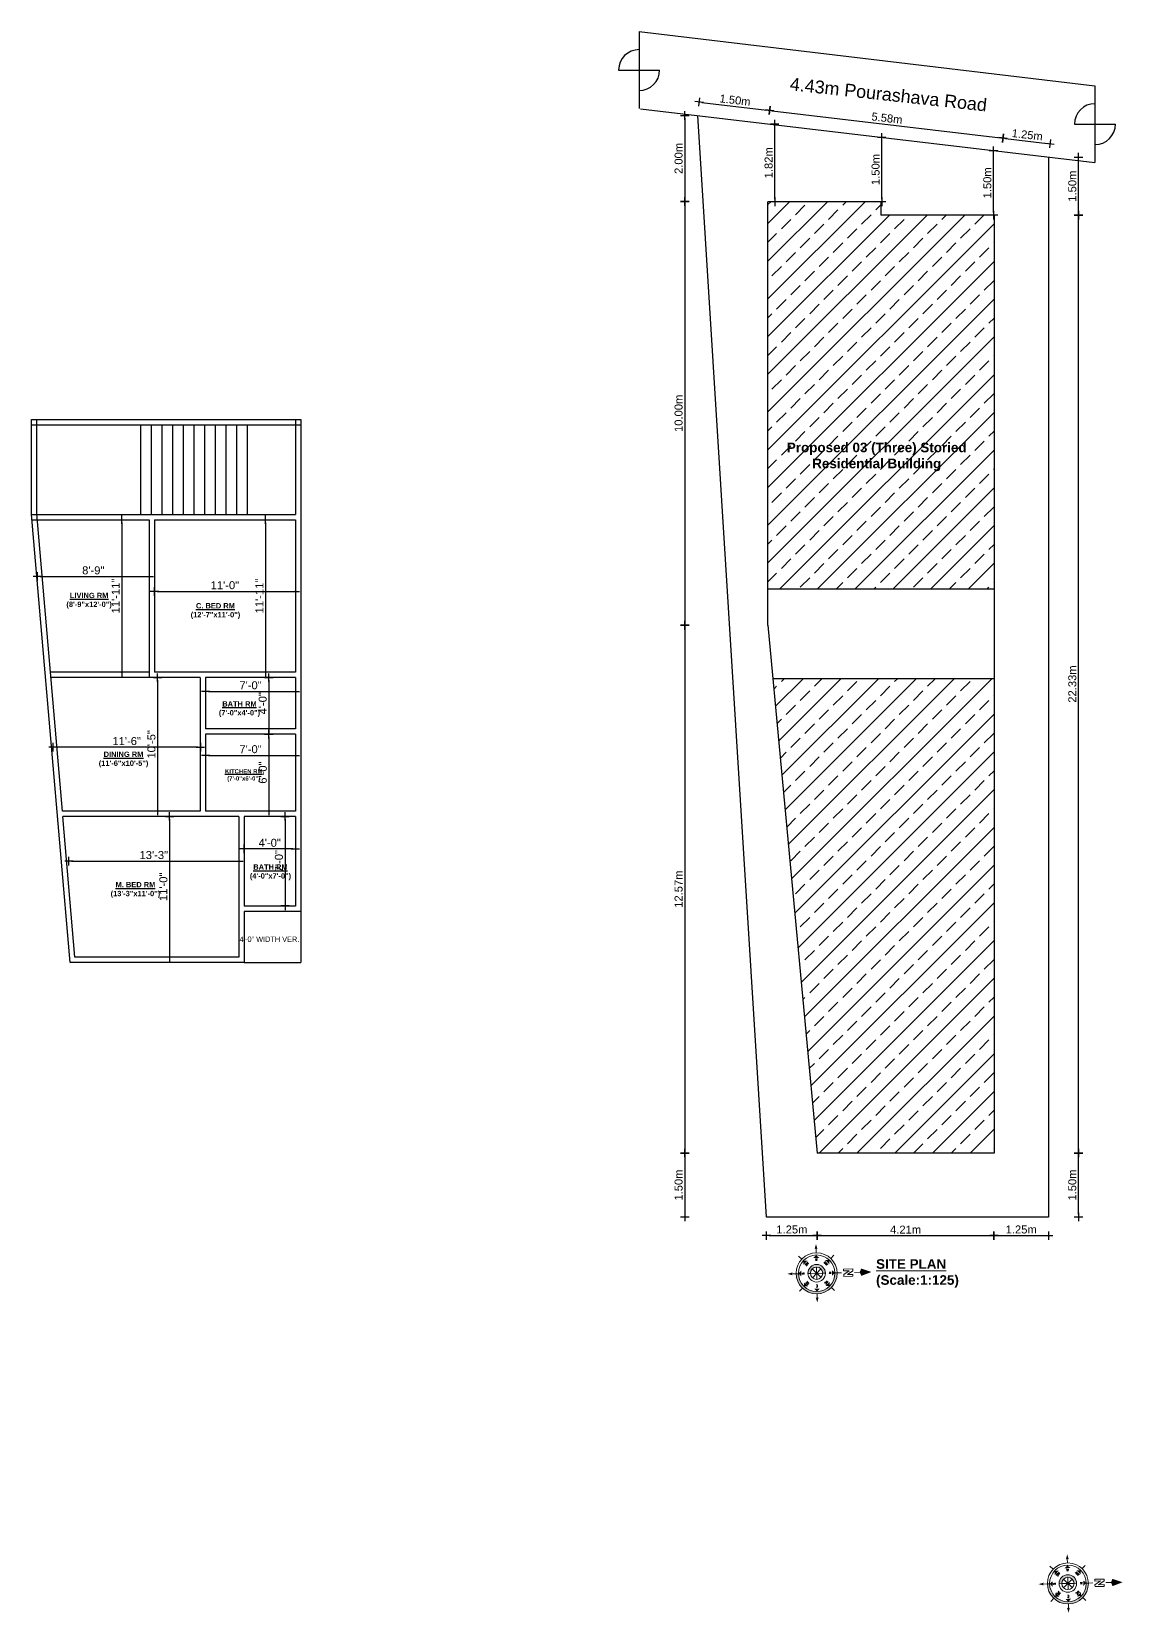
# Model space of a CAD drawing. Header units: inches. Extents: x -4010 to 92088, y -38563 to -1318.
# Drawn here: x 27502 to 28525, y -24128 to -22646 of the extents above; entities that cross this region are included whole.
import ezdxf
from ezdxf.enums import TextEntityAlignment as Align

# ---------------------------------------------------------------- set-up
doc = ezdxf.new("R2010")
doc.units = ezdxf.units.IN
doc.header["$MEASUREMENT"] = 0
doc.header["$PDMODE"] = 99
for name, color, linetype in [('Brick wall', 3, 'Continuous'), ('RCC', 6, 'Continuous'), ('TEX', 7, 'Continuous')]:
    doc.layers.add(name, color=color, linetype=linetype)
for name, color, linetype, lineweight in [('Co', 22, 'Continuous', 30), ('DIM', 7, 'Continuous', 15), ('M-wall', 7, 'Continuous', 5)]:
    doc.layers.add(name, color=color, linetype=linetype, lineweight=lineweight)
doc.styles.add('ARIAL', font='arial.ttf')
doc.styles.add('ROMANS', font='romans')
doc.styles.get("Standard").update_dxf_attribs({"font": 'ARIALN.TTF'})
doc.dimstyles.new('3-8', dxfattribs={"dimscale": 1.25, "dimtxt": 6, "dimasz": 2, "dimexe": 0.18, "dimexo": 6, "dimgap": 0, "dimtad": 0, "dimdec": 0, "dimzin": 3, "dimdsep": 46, "dimlunit": 3, "dimtxsty": 'ARIAL', "dimblk": 'DD', "dimcen": 1, "dimse1": 1, "dimse2": 1, "dimclrd": 256, "dimclrt": 256, "dimadec": 0, "dimazin": 0, "dimtfac": 0.5, "dimtdec": 0, "dimtmove": 2, "dimatfit": 0, "dimfxl": 0.18, "dimtvp": 0.75, "dimfrac": 1, "dimtolj": 1, "dimtzin": 0, "dimarcsym": 0})

# ---------------------------------------------------------------- blocks, each defined once
blk = doc.blocks.new('DD')
for p, q in [((-1.6, 0), (1.6, 0)), ((0, 1.6), (0, -1.6))]:
    blk.add_line(p, q)
at = {"const_width": 0.3}
blk.add_lwpolyline([(-0.15, 0, 1), (0.15, 0, 1)], format="xyb", close=True, dxfattribs=at)
blk = doc.blocks.new('*D614')
at = {"layer": 'Co', "lineweight": -2}
blk.add_line((27620, -23170.5), (27747, -23170.5), dxfattribs=at)
at = {"layer": 'Defpoints', "color": 0}
for p in [(27617.5, -23103.3), (27749.5, -23103.3), (27749.5, -23170.5)]:
    blk.add_point(p, dxfattribs=at)
at = {"layer": 'Co', "lineweight": -2, "xscale": 2.5, "yscale": 2.5, "zscale": 2.5, "rotation": 180}
blk.add_blockref('DD', (27617.5, -23170.5), dxfattribs=at)
at = {"layer": 'Co', "lineweight": -2, "xscale": 2.5, "yscale": 2.5, "zscale": 2.5}
blk.add_blockref('DD', (27749.5, -23170.5), dxfattribs=at)
at = {"layer": 'Co', "insert": (27683.5, -23164.7), "char_height": 7.5, "attachment_point": 5, "style": 'ARIAL'}
blk.add_mtext('\\A1;11\'-0"', dxfattribs=at)
blk = doc.blocks.new('*D615')
at = {"layer": 'Co', "lineweight": -2}
blk.add_line((27721.5, -23105.8), (27721.5, -23243.8), dxfattribs=at)
at = {"layer": 'Defpoints', "color": 0}
for p in [(27749.5, -23103.3), (27721.5, -23246.3), (27749.5, -23246.3)]:
    blk.add_point(p, dxfattribs=at)
at = {"layer": 'Co', "lineweight": -2, "xscale": 2.5, "yscale": 2.5, "zscale": 2.5}
for p, rotation in [((27721.5, -23103.3), 90), ((27721.5, -23246.3), 270)]:
    blk.add_blockref('DD', p, dxfattribs=dict(at, rotation=rotation))
at = {"layer": 'Co', "insert": (27715.8, -23174.8), "char_height": 7.5, "attachment_point": 5, "rotation": 90, "style": 'ARIAL'}
blk.add_mtext('\\A1;11\'-11"', dxfattribs=at)
blk = doc.blocks.new('*D616')
at = {"layer": 'Co', "lineweight": -2}
blk.add_line((27724.6, -23253.8), (27724.6, -23296.8), dxfattribs=at)
at = {"layer": 'Defpoints', "color": 0}
for p in [(27749.5, -23251.3), (27724.6, -23299.3), (27749.5, -23299.3)]:
    blk.add_point(p, dxfattribs=at)
at = {"layer": 'Co', "lineweight": -2, "xscale": 2.5, "yscale": 2.5, "zscale": 2.5}
for p, rotation in [((27724.6, -23251.3), 90), ((27724.6, -23299.3), 270)]:
    blk.add_blockref('DD', p, dxfattribs=dict(at, rotation=rotation))
at = {"layer": 'Co', "insert": (27718.9, -23275.3), "char_height": 7.5, "attachment_point": 5, "rotation": 90, "style": 'ARIAL'}
blk.add_mtext('\\A1;4\'-0"', dxfattribs=at)
blk = doc.blocks.new('*D617')
at = {"layer": 'Co', "lineweight": -2}
blk.add_line((27668, -23264.3), (27747, -23264.3), dxfattribs=at)
at = {"layer": 'Defpoints', "color": 0}
for p in [(27665.5, -23251.3), (27749.5, -23251.3), (27749.5, -23264.3)]:
    blk.add_point(p, dxfattribs=at)
at = {"layer": 'Co', "lineweight": -2, "xscale": 2.5, "yscale": 2.5, "zscale": 2.5, "rotation": 180}
blk.add_blockref('DD', (27665.5, -23264.3), dxfattribs=at)
at = {"layer": 'Co', "lineweight": -2, "xscale": 2.5, "yscale": 2.5, "zscale": 2.5}
blk.add_blockref('DD', (27749.5, -23264.3), dxfattribs=at)
at = {"layer": 'Co', "insert": (27707.5, -23258.5), "char_height": 7.5, "attachment_point": 5, "style": 'ARIAL'}
blk.add_mtext('\\A1;7\'-0"', dxfattribs=at)
blk = doc.blocks.new('*D618')
at = {"layer": 'Co', "lineweight": -2}
blk.add_line((27724.7, -23306.8), (27724.7, -23373.8), dxfattribs=at)
at = {"layer": 'Defpoints', "color": 0}
for p in [(27749.5, -23304.3), (27724.7, -23376.3), (27749.5, -23376.3)]:
    blk.add_point(p, dxfattribs=at)
at = {"layer": 'Co', "lineweight": -2, "xscale": 2.5, "yscale": 2.5, "zscale": 2.5}
for p, rotation in [((27724.7, -23304.3), 90), ((27724.7, -23376.3), 270)]:
    blk.add_blockref('DD', p, dxfattribs=dict(at, rotation=rotation))
at = {"layer": 'Co', "insert": (27719, -23340.3), "char_height": 7.5, "attachment_point": 5, "rotation": 90, "style": 'ARIAL'}
blk.add_mtext('\\A1;6\'-0"', dxfattribs=at)
blk = doc.blocks.new('*D619')
at = {"layer": 'Co', "lineweight": -2}
blk.add_line((27668, -23324.2), (27747, -23324.2), dxfattribs=at)
at = {"layer": 'Defpoints', "color": 0}
for p in [(27665.5, -23304.3), (27749.5, -23304.3), (27749.5, -23324.2)]:
    blk.add_point(p, dxfattribs=at)
at = {"layer": 'Co', "lineweight": -2, "xscale": 2.5, "yscale": 2.5, "zscale": 2.5, "rotation": 180}
blk.add_blockref('DD', (27665.5, -23324.2), dxfattribs=at)
at = {"layer": 'Co', "lineweight": -2, "xscale": 2.5, "yscale": 2.5, "zscale": 2.5}
blk.add_blockref('DD', (27749.5, -23324.2), dxfattribs=at)
at = {"layer": 'Co', "insert": (27707.5, -23318.4), "char_height": 7.5, "attachment_point": 5, "style": 'ARIAL'}
blk.add_mtext('\\A1;7\'-0"', dxfattribs=at)
blk = doc.blocks.new('*D620')
at = {"layer": 'Co', "lineweight": -2}
blk.add_line((27747, -23411.8), (27704, -23411.8), dxfattribs=at)
at = {"layer": 'Defpoints', "color": 0}
for p in [(27701.5, -23381.3), (27749.5, -23381.3), (27701.5, -23411.8)]:
    blk.add_point(p, dxfattribs=at)
at = {"layer": 'Co', "lineweight": -2, "xscale": 2.5, "yscale": 2.5, "zscale": 2.5, "rotation": 180}
blk.add_blockref('DD', (27701.5, -23411.8), dxfattribs=at)
at = {"layer": 'Co', "lineweight": -2, "xscale": 2.5, "yscale": 2.5, "zscale": 2.5}
blk.add_blockref('DD', (27749.5, -23411.8), dxfattribs=at)
at = {"layer": 'Co', "insert": (27725.5, -23406.1), "char_height": 7.5, "attachment_point": 5, "style": 'ARIAL'}
blk.add_mtext('\\A1;4\'-0"', dxfattribs=at)
blk = doc.blocks.new('*D621')
at = {"layer": 'Co', "lineweight": -2}
blk.add_line((27739.8, -23383.8), (27739.8, -23462.8), dxfattribs=at)
at = {"layer": 'Defpoints', "color": 0}
for p in [(27749.5, -23381.3), (27739.8, -23465.3), (27749.5, -23465.3)]:
    blk.add_point(p, dxfattribs=at)
at = {"layer": 'Co', "lineweight": -2, "xscale": 2.5, "yscale": 2.5, "zscale": 2.5}
for p, rotation in [((27739.8, -23381.3), 90), ((27739.8, -23465.3), 270)]:
    blk.add_blockref('DD', p, dxfattribs=dict(at, rotation=rotation))
at = {"layer": 'Co', "insert": (27734.1, -23423.3), "char_height": 7.5, "attachment_point": 5, "rotation": 90, "style": 'ARIAL'}
blk.add_mtext('\\A1;7\'-0"', dxfattribs=at)
blk = doc.blocks.new('*D622')
at = {"layer": 'Co', "lineweight": -2}
blk.add_line((27631.7, -23383.8), (27631.7, -23510.8), dxfattribs=at)
at = {"layer": 'Defpoints', "color": 0}
for p in [(27696.5, -23381.3), (27631.7, -23513.3), (27696.5, -23513.3)]:
    blk.add_point(p, dxfattribs=at)
at = {"layer": 'Co', "lineweight": -2, "xscale": 2.5, "yscale": 2.5, "zscale": 2.5}
for p, rotation in [((27631.7, -23381.3), 90), ((27631.7, -23513.3), 270)]:
    blk.add_blockref('DD', p, dxfattribs=dict(at, rotation=rotation))
at = {"layer": 'Co', "insert": (27625.9, -23447.3), "char_height": 7.5, "attachment_point": 5, "rotation": 90, "style": 'ARIAL'}
blk.add_mtext('\\A1;11\'-0"', dxfattribs=at)
blk = doc.blocks.new('*D623')
at = {"layer": 'Co', "lineweight": -2}
blk.add_line((27539.9, -23423.3), (27694, -23423.3), dxfattribs=at)
at = {"layer": 'Defpoints', "color": 0}
for p in [(27696.5, -23423.3), (27537.4, -23447.3), (27696.5, -23447.3)]:
    blk.add_point(p, dxfattribs=at)
at = {"layer": 'Co', "lineweight": -2, "xscale": 2.5, "yscale": 2.5, "zscale": 2.5, "rotation": 180}
blk.add_blockref('DD', (27537.4, -23423.3), dxfattribs=at)
at = {"layer": 'Co', "lineweight": -2, "xscale": 2.5, "yscale": 2.5, "zscale": 2.5}
blk.add_blockref('DD', (27696.5, -23423.3), dxfattribs=at)
at = {"layer": 'Co', "insert": (27616.9, -23417.6), "char_height": 7.5, "attachment_point": 5, "style": 'ARIAL'}
blk.add_mtext('\\A1;13\'-3"', dxfattribs=at)
blk = doc.blocks.new('*D624')
at = {"layer": 'Co', "lineweight": -2}
blk.add_line((27658, -23316.5), (27525, -23316.5), dxfattribs=at)
at = {"layer": 'Defpoints', "color": 0}
for p in [(27660.5, -23251.3), (27522.5, -23273.6), (27522.5, -23316.5)]:
    blk.add_point(p, dxfattribs=at)
at = {"layer": 'Co', "lineweight": -2, "xscale": 2.5, "yscale": 2.5, "zscale": 2.5, "rotation": 180}
blk.add_blockref('DD', (27522.5, -23316.5), dxfattribs=at)
at = {"layer": 'Co', "lineweight": -2, "xscale": 2.5, "yscale": 2.5, "zscale": 2.5}
blk.add_blockref('DD', (27660.5, -23316.5), dxfattribs=at)
at = {"layer": 'Co', "insert": (27591.5, -23310.8), "char_height": 7.5, "attachment_point": 5, "style": 'ARIAL'}
blk.add_mtext('\\A1;11\'-6"', dxfattribs=at)
blk = doc.blocks.new('*D625')
at = {"layer": 'Co', "lineweight": -2}
blk.add_line((27620.5, -23253.8), (27620.5, -23373.8), dxfattribs=at)
at = {"layer": 'Defpoints', "color": 0}
for p in [(27660.5, -23251.3), (27620.5, -23376.3), (27660.5, -23376.3)]:
    blk.add_point(p, dxfattribs=at)
at = {"layer": 'Co', "lineweight": -2, "xscale": 2.5, "yscale": 2.5, "zscale": 2.5}
for p, rotation in [((27620.5, -23251.3), 90), ((27620.5, -23376.3), 270)]:
    blk.add_blockref('DD', p, dxfattribs=dict(at, rotation=rotation))
at = {"layer": 'Co', "insert": (27614.7, -23313.8), "char_height": 7.5, "attachment_point": 5, "rotation": 90, "style": 'ARIAL'}
blk.add_mtext('\\A1;10\'-5"', dxfattribs=at)
blk = doc.blocks.new('*D626')
at = {"layer": 'Co', "lineweight": -2}
blk.add_line((27510.4, -23156.5), (27610, -23156.5), dxfattribs=at)
at = {"layer": 'Defpoints', "color": 0}
for p in [(27507.9, -23103.3), (27612.5, -23103.3), (27612.5, -23156.5)]:
    blk.add_point(p, dxfattribs=at)
at = {"layer": 'Co', "lineweight": -2, "xscale": 2.5, "yscale": 2.5, "zscale": 2.5, "rotation": 180}
blk.add_blockref('DD', (27507.9, -23156.5), dxfattribs=at)
at = {"layer": 'Co', "lineweight": -2, "xscale": 2.5, "yscale": 2.5, "zscale": 2.5}
blk.add_blockref('DD', (27612.5, -23156.5), dxfattribs=at)
at = {"layer": 'Co', "insert": (27560.2, -23150.8), "char_height": 7.5, "attachment_point": 5, "style": 'ARIAL'}
blk.add_mtext('\\A1;8\'-9"', dxfattribs=at)
blk = doc.blocks.new('*D627')
at = {"layer": 'Co', "lineweight": -2}
blk.add_line((27586.8, -23105.8), (27586.8, -23243.8), dxfattribs=at)
at = {"layer": 'Defpoints', "color": 0}
for p in [(27612.5, -23103.3), (27586.8, -23246.3), (27612.5, -23246.3)]:
    blk.add_point(p, dxfattribs=at)
at = {"layer": 'Co', "lineweight": -2, "xscale": 2.5, "yscale": 2.5, "zscale": 2.5}
for p, rotation in [((27586.8, -23103.3), 90), ((27586.8, -23246.3), 270)]:
    blk.add_blockref('DD', p, dxfattribs=dict(at, rotation=rotation))
at = {"layer": 'Co', "insert": (27581.2, -23174.8), "char_height": 7.5, "attachment_point": 5, "rotation": 90, "style": 'ARIAL'}
blk.add_mtext('\\A1;11\'-11"', dxfattribs=at)
blk = doc.blocks.new('*D711')
at = {"layer": 'Defpoints', "color": 0}
for p in [(28197, -22732.4), (28198.5, -22732.4), (28192.2, -22805.3)]:
    blk.add_point(p, dxfattribs=at)
at = {"layer": 'RCC', "lineweight": -2}
blk.add_line((28198.5, -22802.8), (28198.5, -22734.9), dxfattribs=at)
at = {"layer": 'RCC', "lineweight": -2, "xscale": 2.5, "yscale": 2.5, "zscale": 2.5}
for p, rotation in [((28198.5, -22732.4), 90), ((28198.5, -22805.3), 270)]:
    blk.add_blockref('DD', p, dxfattribs=dict(at, rotation=rotation))
at = {"layer": 'RCC', "insert": (28192.8, -22768.8), "char_height": 7.5, "attachment_point": 5, "rotation": 90, "style": 'ARIAL'}
blk.add_mtext('\\A1;1.82m', dxfattribs=at)
blk = doc.blocks.new('*D712')
at = {"layer": 'Defpoints', "color": 0}
for p in [(28298.7, -22744.9), (28298.7, -22744.9), (28298.1, -22805.3)]:
    blk.add_point(p, dxfattribs=at)
at = {"layer": 'RCC', "lineweight": -2}
blk.add_line((28298.7, -22802.8), (28298.7, -22747.4), dxfattribs=at)
at = {"layer": 'RCC', "lineweight": -2, "xscale": 2.5, "yscale": 2.5, "zscale": 2.5}
for p, rotation in [((28298.7, -22744.9), 90), ((28298.7, -22805.3), 270)]:
    blk.add_blockref('DD', p, dxfattribs=dict(at, rotation=rotation))
at = {"layer": 'RCC', "insert": (28293, -22775.1), "char_height": 7.5, "attachment_point": 5, "rotation": 90, "style": 'ARIAL'}
blk.add_mtext('\\A1;1.50m', dxfattribs=at)
blk = doc.blocks.new('*D713')
at = {"layer": 'Defpoints', "color": 0}
for p in [(28403.4, -22757.4), (28403.4, -22757.4), (28403.9, -22817.8)]:
    blk.add_point(p, dxfattribs=at)
at = {"layer": 'RCC', "lineweight": -2}
blk.add_line((28403.4, -22815.3), (28403.4, -22759.9), dxfattribs=at)
at = {"layer": 'RCC', "lineweight": -2, "xscale": 2.5, "yscale": 2.5, "zscale": 2.5}
for p, rotation in [((28403.4, -22757.4), 90), ((28403.4, -22817.8), 270)]:
    blk.add_blockref('DD', p, dxfattribs=dict(at, rotation=rotation))
at = {"layer": 'RCC', "insert": (28397.7, -22787.6), "char_height": 7.5, "attachment_point": 5, "rotation": 90, "style": 'ARIAL'}
blk.add_mtext('\\A1;1.50m', dxfattribs=at)
blk = doc.blocks.new('*D714')
at = {"layer": 'Defpoints', "color": 0}
for p in [(28126.3, -22724.5), (28114.3, -22805), (28192.8, -22805)]:
    blk.add_point(p, dxfattribs=at)
at = {"layer": 'RCC', "lineweight": -2}
blk.add_line((28114.3, -22727), (28114.3, -22802.5), dxfattribs=at)
at = {"layer": 'RCC', "lineweight": -2, "xscale": 2.5, "yscale": 2.5, "zscale": 2.5}
for p, rotation in [((28114.3, -22724.5), 90), ((28114.3, -22805), 270)]:
    blk.add_blockref('DD', p, dxfattribs=dict(at, rotation=rotation))
at = {"layer": 'RCC', "insert": (28108.5, -22764.7), "char_height": 7.5, "attachment_point": 5, "rotation": 90, "style": 'ARIAL'}
blk.add_mtext('\\A1;2.00m', dxfattribs=at)
blk = doc.blocks.new('*D715')
at = {"layer": 'Defpoints', "color": 0}
for p in [(28192.8, -22805), (28114.3, -23202.2), (28192.2, -23202.2)]:
    blk.add_point(p, dxfattribs=at)
at = {"layer": 'RCC', "lineweight": -2}
blk.add_line((28114.3, -22807.5), (28114.3, -23199.7), dxfattribs=at)
at = {"layer": 'RCC', "lineweight": -2, "xscale": 2.5, "yscale": 2.5, "zscale": 2.5}
for p, rotation in [((28114.3, -22805), 90), ((28114.3, -23202.2), 270)]:
    blk.add_blockref('DD', p, dxfattribs=dict(at, rotation=rotation))
at = {"layer": 'RCC', "insert": (28108.5, -23003.6), "char_height": 7.5, "attachment_point": 5, "rotation": 90, "style": 'ARIAL'}
blk.add_mtext('\\A1;10.00m', dxfattribs=at)
blk = doc.blocks.new('*D716')
at = {"layer": 'Defpoints', "color": 0}
for p in [(28192.2, -23202.2), (28114.3, -23696.8), (28238.3, -23696.8)]:
    blk.add_point(p, dxfattribs=at)
at = {"layer": 'RCC', "lineweight": -2}
blk.add_line((28114.3, -23204.7), (28114.3, -23694.3), dxfattribs=at)
at = {"layer": 'RCC', "lineweight": -2, "xscale": 2.5, "yscale": 2.5, "zscale": 2.5}
for p, rotation in [((28114.3, -23202.2), 90), ((28114.3, -23696.8), 270)]:
    blk.add_blockref('DD', p, dxfattribs=dict(at, rotation=rotation))
at = {"layer": 'RCC', "insert": (28108.5, -23449.5), "char_height": 7.5, "attachment_point": 5, "rotation": 90, "style": 'ARIAL'}
blk.add_mtext('\\A1;12.57m', dxfattribs=at)
blk = doc.blocks.new('*D717')
at = {"layer": 'Defpoints', "color": 0}
for p in [(28238.3, -23696.8), (28114.3, -23756.8), (28190.9, -23756.8)]:
    blk.add_point(p, dxfattribs=at)
at = {"layer": 'RCC', "lineweight": -2}
blk.add_line((28114.3, -23699.3), (28114.3, -23754.3), dxfattribs=at)
at = {"layer": 'RCC', "lineweight": -2, "xscale": 2.5, "yscale": 2.5, "zscale": 2.5}
for p, rotation in [((28114.3, -23696.8), 90), ((28114.3, -23756.8), 270)]:
    blk.add_blockref('DD', p, dxfattribs=dict(at, rotation=rotation))
at = {"layer": 'RCC', "insert": (28108.5, -23726.8), "char_height": 7.5, "attachment_point": 5, "rotation": 90, "style": 'ARIAL'}
blk.add_mtext('\\A1;1.50m', dxfattribs=at)
blk = doc.blocks.new('*D718')
at = {"layer": 'Defpoints', "color": 0}
for p in [(28238.3, -23696.8), (28190.9, -23756.8), (28238.3, -23774.2)]:
    blk.add_point(p, dxfattribs=at)
at = {"layer": 'RCC', "lineweight": -2}
blk.add_line((28193.4, -23774.2), (28235.8, -23774.2), dxfattribs=at)
at = {"layer": 'RCC', "lineweight": -2, "xscale": 2.5, "yscale": 2.5, "zscale": 2.5, "rotation": 180}
blk.add_blockref('DD', (28190.9, -23774.2), dxfattribs=at)
at = {"layer": 'RCC', "lineweight": -2, "xscale": 2.5, "yscale": 2.5, "zscale": 2.5}
blk.add_blockref('DD', (28238.3, -23774.2), dxfattribs=at)
at = {"layer": 'RCC', "insert": (28214.6, -23768.5), "char_height": 7.5, "attachment_point": 5, "style": 'ARIAL'}
blk.add_mtext('\\A1;1.25m', dxfattribs=at)
blk = doc.blocks.new('*D719')
at = {"layer": 'Defpoints', "color": 0}
for p in [(28238.3, -23696.8), (28403.9, -23696.8), (28403.9, -23774.2)]:
    blk.add_point(p, dxfattribs=at)
at = {"layer": 'RCC', "lineweight": -2}
blk.add_line((28240.8, -23774.2), (28401.4, -23774.2), dxfattribs=at)
at = {"layer": 'RCC', "lineweight": -2, "xscale": 2.5, "yscale": 2.5, "zscale": 2.5, "rotation": 180}
blk.add_blockref('DD', (28238.3, -23774.2), dxfattribs=at)
at = {"layer": 'RCC', "lineweight": -2, "xscale": 2.5, "yscale": 2.5, "zscale": 2.5}
blk.add_blockref('DD', (28403.9, -23774.2), dxfattribs=at)
at = {"layer": 'RCC', "insert": (28321.1, -23768.6), "char_height": 7.5, "attachment_point": 5, "style": 'ARIAL'}
blk.add_mtext('\\A1;4.21m', dxfattribs=at)
blk = doc.blocks.new('*D720')
at = {"layer": 'Defpoints', "color": 0}
for p in [(28403.9, -23696.8), (28454.9, -23756.8), (28454.9, -23774.2)]:
    blk.add_point(p, dxfattribs=at)
at = {"layer": 'RCC', "lineweight": -2}
blk.add_line((28406.4, -23774.2), (28452.4, -23774.2), dxfattribs=at)
at = {"layer": 'RCC', "lineweight": -2, "xscale": 2.5, "yscale": 2.5, "zscale": 2.5, "rotation": 180}
blk.add_blockref('DD', (28403.9, -23774.2), dxfattribs=at)
at = {"layer": 'RCC', "lineweight": -2, "xscale": 2.5, "yscale": 2.5, "zscale": 2.5}
blk.add_blockref('DD', (28454.9, -23774.2), dxfattribs=at)
at = {"layer": 'RCC', "insert": (28429.4, -23768.5), "char_height": 7.5, "attachment_point": 5, "style": 'ARIAL'}
blk.add_mtext('\\A1;1.25m', dxfattribs=at)
blk = doc.blocks.new('*D721')
at = {"layer": 'Defpoints', "color": 0}
for p in [(28403.9, -23696.8), (28483, -23696.8), (28454.9, -23756.8)]:
    blk.add_point(p, dxfattribs=at)
at = {"layer": 'RCC', "lineweight": -2}
blk.add_line((28483, -23754.3), (28483, -23699.3), dxfattribs=at)
at = {"layer": 'RCC', "lineweight": -2, "xscale": 2.5, "yscale": 2.5, "zscale": 2.5}
for p, rotation in [((28483, -23696.8), 90), ((28483, -23756.8), 270)]:
    blk.add_blockref('DD', p, dxfattribs=dict(at, rotation=rotation))
at = {"layer": 'RCC', "insert": (28477.3, -23726.8), "char_height": 7.5, "attachment_point": 5, "rotation": 90, "style": 'ARIAL'}
blk.add_mtext('\\A1;1.50m', dxfattribs=at)
blk = doc.blocks.new('*D722')
at = {"layer": 'Defpoints', "color": 0}
for p in [(28403.9, -22817.8), (28483, -22817.8), (28403.9, -23696.8)]:
    blk.add_point(p, dxfattribs=at)
at = {"layer": 'RCC', "lineweight": -2}
blk.add_line((28483, -23694.3), (28483, -22820.3), dxfattribs=at)
at = {"layer": 'RCC', "lineweight": -2, "xscale": 2.5, "yscale": 2.5, "zscale": 2.5}
for p, rotation in [((28483, -22817.8), 90), ((28483, -23696.8), 270)]:
    blk.add_blockref('DD', p, dxfattribs=dict(at, rotation=rotation))
at = {"layer": 'RCC', "insert": (28477.3, -23257.3), "char_height": 7.5, "attachment_point": 5, "rotation": 90, "style": 'ARIAL'}
blk.add_mtext('\\A1;22.33m', dxfattribs=at)
blk = doc.blocks.new('*D723')
at = {"layer": 'Defpoints', "color": 0}
for p in [(28454.9, -22763.5), (28483, -22763.5), (28403.9, -22817.8)]:
    blk.add_point(p, dxfattribs=at)
at = {"layer": 'RCC', "lineweight": -2}
blk.add_line((28483, -22815.3), (28483, -22766), dxfattribs=at)
at = {"layer": 'RCC', "lineweight": -2, "xscale": 2.5, "yscale": 2.5, "zscale": 2.5}
for p, rotation in [((28483, -22763.5), 90), ((28483, -22817.8), 270)]:
    blk.add_blockref('DD', p, dxfattribs=dict(at, rotation=rotation))
at = {"layer": 'RCC', "insert": (28477.3, -22790.7), "char_height": 7.5, "attachment_point": 5, "rotation": 90, "style": 'ARIAL'}
blk.add_mtext('\\A1;1.50m', dxfattribs=at)
blk = doc.blocks.new('*D724')
at = {"layer": 'Defpoints', "color": 0}
for p in [(28193.7, -22719.7), (28126.3, -22724.5), (28192.2, -22732.3)]:
    blk.add_point(p, dxfattribs=at)
at = {"layer": 'RCC', "lineweight": -2}
blk.add_line((28130.3, -22712.2), (28191.2, -22719.4), dxfattribs=at)
at = {"layer": 'RCC', "lineweight": -2, "xscale": 2.5, "yscale": 2.5, "zscale": 2.5}
for p, rotation in [((28127.8, -22711.9), 173.2279882790921), ((28193.7, -22719.7), 353.2279882790921)]:
    blk.add_blockref('DD', p, dxfattribs=dict(at, rotation=rotation))
at = {"layer": 'RCC', "insert": (28161.4, -22710.1), "char_height": 7.5, "attachment_point": 5, "rotation": 353.228, "style": 'ARIAL'}
blk.add_mtext('\\A1;1.50m', dxfattribs=at)
blk = doc.blocks.new('*D725')
at = {"layer": 'Defpoints', "color": 0}
for p in [(28192.2, -22732.3), (28412.4, -22745.7), (28403.8, -22817.8)]:
    blk.add_point(p, dxfattribs=at)
at = {"layer": 'RCC', "lineweight": -2}
blk.add_line((28196.2, -22720), (28409.9, -22745.4), dxfattribs=at)
at = {"layer": 'RCC', "lineweight": -2, "xscale": 2.5, "yscale": 2.5, "zscale": 2.5}
for p, rotation in [((28193.7, -22719.7), 173.2279882790921), ((28412.4, -22745.7), 353.2279882790921)]:
    blk.add_blockref('DD', p, dxfattribs=dict(at, rotation=rotation))
at = {"layer": 'RCC', "insert": (28303.7, -22727), "char_height": 7.5, "attachment_point": 5, "rotation": 353.228, "style": 'ARIAL'}
blk.add_mtext('\\A1;5.58m', dxfattribs=at)
blk = doc.blocks.new('*D726')
at = {"layer": 'Defpoints', "color": 0}
for p in [(28456.4, -22750.9), (28454.9, -22763.5), (28403.8, -22817.8)]:
    blk.add_point(p, dxfattribs=at)
at = {"layer": 'RCC', "lineweight": -2}
blk.add_line((28414.8, -22746), (28453.9, -22750.6), dxfattribs=at)
at = {"layer": 'RCC', "lineweight": -2, "xscale": 2.5, "yscale": 2.5, "zscale": 2.5}
for p, rotation in [((28412.4, -22745.7), 173.2279882790921), ((28456.4, -22750.9), 353.2279882790921)]:
    blk.add_blockref('DD', p, dxfattribs=dict(at, rotation=rotation))
at = {"layer": 'RCC', "insert": (28435.1, -22742.6), "char_height": 7.5, "attachment_point": 5, "rotation": 353.228, "style": 'ARIAL'}
blk.add_mtext('\\A1;1.25m', dxfattribs=at)
blk = doc.blocks.new('Anno_North_J_Metric')
at = {"linetype": 'ByBlock', "lineweight": -2}
h = blk.add_hatch(color=0, dxfattribs=at)
h.paths.add_polyline_path([(-4.17, 0), (-4.68, 0, 1), (4.68, 0), (4.17, 0, -1)])
h.paths.add_polyline_path([(1.41, 0), (2, 0, 1), (-2, 0), (-1.41, 0, -1)])
at = {"color": 0, "linetype": 'ByBlock', "lineweight": -2}
for p, q in [((-3.31, 3.31), (-4.01, 4.01)), ((0, 4.68), (0, 5.67)), ((3.31, 3.31), (4.01, 4.01)), ((-4.68, 0), (-5.67, 0)), ((-4.68, 0), (-4.17, 0)), ((-1.41, 0), (-2, 0)), ((-1.41, 0), (1.41, 0)), ((1.41, 0), (-1.41, 0)), ((-1, 1), (1, -1)), ((-1, -1), (1, 1)), ((1, -1), (-1, 1)), ((1, 1), (-1, -1)), ((0, 1.41), (0, -1.41)), ((0, -1.41), (0, 1.41)), ((1.41, 0), (2, 0)), ((4.68, 0), (4.17, 0)), ((4.68, 0), (5.67, 0)), ((6.17, 0.4), (6.17, 0.82)), ((6.17, 0.82), (8.27, 0.82)), ((7.43, 0.4), (6.17, 0.4)), ((6.17, -0.44), (7.43, 0.4)), ((8.27, 0.4), (7.01, -0.44)), ((8.27, 0.82), (8.27, 0.4)), ((8.67, 0), (9.83, 0)), ((-3.31, -3.31), (-4.01, -4.01)), ((3.31, -3.31), (4.01, -4.01)), ((6.17, -0.86), (6.17, -0.44)), ((8.27, -0.86), (6.17, -0.86)), ((7.01, -0.44), (8.27, -0.44)), ((8.27, -0.44), (8.27, -0.86)), ((0, -4.68), (0, -5.67))]:
    blk.add_line(p, q, dxfattribs=at)
for radius in [4.68, 4.17, 2, 1.41]:
    blk.add_circle((0, 0), radius, dxfattribs=at)
for points in [[(0, 4.17), (0.67, 3.5), (-0.67, 3.5)], [(-0.33, 5.5), (0, 5.67), (0, 6.67)], [(0, 6.67), (0.33, 5.5), (0, 5.67)], [(-6.67, 0), (-5.5, 0.33), (-5.67, 0)], [(-5.5, -0.33), (-5.67, 0), (-6.67, 0)], [(-4.17, 0), (-3.5, 0.67), (-3.5, -0.67)], [(-2.95, 2.95), (-2, 2.95), (-2.95, 2)], [(2.95, 2.95), (2.95, 2), (2, 2.95)], [(4.17, 0), (3.5, -0.67), (3.5, 0.67)], [(12.5, 0), (10.17, 0.83), (9.83, 0)], [(9.83, 0), (10.17, -0.83), (12.5, 0)], [(-2.95, -2.95), (-2.95, -2), (-2, -2.95)], [(0, -4.17), (-0.67, -3.5), (0.67, -3.5)], [(2.95, -2.95), (2, -2.95), (2.95, -2)], [(0, -6.67), (-0.33, -5.5), (0, -5.67)], [(0.33, -5.5), (0, -5.67), (0, -6.67)]]:
    blk.add_solid(points, dxfattribs=at)
at = {"color": 0, "linetype": 'ByBlock', "lineweight": -2, "style": 'ROMANS'}
for s, rotation, p in [('S', 270, (-3.33, 0)), ('SW', 45, (-2, 2)), ('NW', 315, (2, 2)), ('N', 270, (2.83, 0)), ('SE', 135, (-2, -2)), ('E', 180, (0, -2.67)), ('NE', 225, (2, -2))]:
    blk.add_text(s, height=0.5, rotation=rotation, dxfattribs=at).set_placement(p, align=Align.CENTER)
blk.add_text('W', height=0.5, dxfattribs=at).set_placement((0, 2.83), align=Align.CENTER)

msp = doc.modelspace()

# ---------------------------------------------------------------- hatches: boundary and pattern name
at = {"layer": 'RCC'}
h = msp.add_hatch(dxfattribs=at)
h.set_pattern_fill('ANSI33', color=256, scale=100, style=0)
h.paths.add_polyline_path([(28403.94, -23252.33), (28196.853, -23252.33), (28238.286, -23696.817), (28403.94, -23696.817)])
h.paths.add_polyline_path([(28403.94, -22817.843), (28298.06, -22817.843), (28298.06, -22805.27), (28192.181, -22805.27), (28192.181, -23168.33), (28403.94, -23168.33)])
h.paths.add_polyline_path([(28207.673, -23028.819), (28380.439, -23028.819), (28380.439, -23059.915), (28207.673, -23059.915)], flags=24)

# ---------------------------------------------------------------- linework, layer by layer
at = {"layer": 'Brick wall'}
for p, q in [((28071.523, -22645.889), (28498.47, -22696.588)), ((28071.523, -22645.889), (28071.523, -22717.948)), ((28498.47, -22696.588), (28498.47, -22768.647)), ((28498.47, -22696.588), (28498.47, -22768.647)), ((28072.808, -22718.101), (28498.47, -22768.647)), ((28190.94, -23756.817), (28126.349, -22724.459)), ((28454.94, -22763.478), (28454.94, -23756.817)), ((28192.181, -23202.208), (28192.181, -22805.27)), ((28298.06, -22805.27), (28192.181, -22805.27)), ((28298.06, -22805.27), (28298.06, -22817.843)), ((28403.94, -22817.843), (28298.06, -22817.843)), ((28403.94, -22817.843), (28403.94, -23696.817)), ((27502.472, -23009.311), (27754.472, -23009.311)), ((27502.472, -23098.311), (27502.472, -23009.311)), ((27502.472, -23014.311), (27754.472, -23014.311)), ((27507.472, -23098.311), (27507.472, -23009.311)), ((27604.472, -23014.311), (27604.472, -23098.311)), ((27614.472, -23014.311), (27614.472, -23098.311)), ((27624.472, -23014.311), (27624.472, -23098.311)), ((27634.472, -23014.311), (27634.472, -23098.311)), ((27644.472, -23014.311), (27644.472, -23098.311)), ((27654.472, -23014.311), (27654.472, -23098.311)), ((27664.472, -23014.311), (27664.472, -23098.311)), ((27674.472, -23014.311), (27674.472, -23098.311)), ((27684.472, -23014.311), (27684.472, -23098.311)), ((27694.472, -23014.311), (27694.472, -23098.311)), ((27704.472, -23014.311), (27704.472, -23098.311)), ((27749.472, -23009.311), (27749.472, -23098.311)), ((27754.472, -23009.311), (27754.472, -23470.311)), ((27502.472, -23098.311), (27749.472, -23098.311)), ((27538.472, -23518.311), (27502.472, -23098.311)), ((27502.472, -23103.311), (27612.472, -23103.311)), ((27531.319, -23376.311), (27507.454, -23097.884)), ((27612.472, -23103.311), (27612.472, -23251.311)), ((27617.472, -23103.311), (27617.472, -23246.311)), ((27617.472, -23103.311), (27749.472, -23103.311)), ((27749.472, -23103.311), (27749.472, -23246.311)), ((28403.94, -23168.33), (28192.181, -23168.33)), ((28192.181, -23202.208), (28238.286, -23696.817)), ((27660.472, -23251.311), (27612.472, -23251.311)), ((27749.472, -23246.311), (27617.472, -23246.311)), ((27660.472, -23251.311), (27660.472, -23376.311)), ((27749.472, -23251.311), (27665.472, -23251.311)), ((27665.472, -23251.311), (27665.472, -23299.311)), ((27749.472, -23251.311), (27749.472, -23299.311)), ((28403.94, -23252.33), (28196.853, -23252.33)), ((27749.472, -23299.311), (27665.472, -23299.311)), ((27749.472, -23304.311), (27665.472, -23304.311)), ((27665.472, -23304.311), (27665.472, -23376.311)), ((27749.472, -23304.311), (27749.472, -23376.311)), ((27660.472, -23376.311), (27531.319, -23376.311)), ((27749.472, -23376.311), (27665.472, -23376.311)), ((27543.062, -23513.311), (27531.747, -23381.311)), ((27696.472, -23381.311), (27531.747, -23381.311)), ((27696.472, -23381.311), (27696.472, -23513.311)), ((27749.472, -23381.311), (27701.472, -23381.311)), ((27701.472, -23381.311), (27701.472, -23465.311)), ((27749.472, -23381.311), (27749.472, -23465.311)), ((27538.947, -23465.311), (27538.472, -23465.311)), ((27539.376, -23470.311), (27538.472, -23470.311)), ((27749.472, -23465.311), (27701.472, -23465.311)), ((27754.472, -23470.311), (27701.472, -23470.311)), ((27701.472, -23470.311), (27701.472, -23518.311)), ((27701.472, -23518.311), (27538.472, -23518.311)), ((27696.472, -23513.311), (27543.062, -23513.311)), ((28403.94, -23696.817), (28238.286, -23696.817)), ((28454.94, -23756.817), (28190.94, -23756.817))]:
    msp.add_line(p, q, dxfattribs=at)
at = {"layer": 'Co'}
for p, q in [((27612.472, -23246.311), (27520.176, -23246.311)), ((27612.472, -23251.311), (27520.605, -23251.311)), ((27754.472, -23470.311), (27754.472, -23518.311)), ((27701.472, -23518.311), (27754.472, -23518.311))]:
    msp.add_line(p, q, dxfattribs=at)
at = {"layer": 'RCC'}
for p, q in [((28052.334, -22681.919), (28090.712, -22681.919)), ((28479.281, -22732.617), (28517.659, -22732.617))]:
    msp.add_line(p, q, dxfattribs=at)
for centre, start, end in [((28071.523, -22681.919), 90, 180), ((28071.523, -22681.919), 270, 0), ((28498.47, -22732.617), 90, 180), ((28498.47, -22732.617), 270, 0)]:
    msp.add_arc(centre, 19.189, start, end, dxfattribs=at)

# ---------------------------------------------------------------- block references
at = {"layer": 'DIM', "ltscale": 500000, "xscale": 4.107415312456121, "yscale": 4.107415312457306, "zscale": 4.107415327752908, "rotation": 1.309834284907028}
for p in [(28237.769, -23809.48), (28473.128, -24100.216)]:
    msp.add_blockref('Anno_North_J_Metric', p, dxfattribs=at)

# ---------------------------------------------------------------- texts
at = {"layer": 'Defpoints', "insert": (28294.056, -23031.069), "char_height": 9, "width": 207.99392, "attachment_point": 2}
msp.add_mtext('{\\fArial Rounded MT Bold|b0|i0|c0|p34;Proposed 03 (Three) Storied \\PResidential Building}', dxfattribs=at)
at = {"layer": 'M-wall', "insert": (28293.453, -23823.021), "char_height": 9, "width": 207.99392, "attachment_point": 7}
msp.add_mtext('{\\fArial Rounded MT Bold|b1|i0|c0|p34;\\LSITE PLAN\\P\\fArial Rounded MT Bold|b0|i0|c0|p34;\\l(Scale:1:125)}', dxfattribs=at)
at = {"layer": 'TEX', "insert": (28305.055, -22704.85), "char_height": 12, "width": 197.21471, "attachment_point": 5, "rotation": 353.810606}
msp.add_mtext('{\\fArial|b0|i0|c0|p34;4.43m Pourashava Road}', dxfattribs=at)
at = {"layer": 'TEX', "attachment_point": 5}
for s, insert, char_height, width in [('{\\fArial|b1|i0|c0|p34;\\LLIVING RM \\P\\l(8\'-9"x12\'-0")}', (27556.306, -23179.182), 5, 98.57538), ('{\\fArial|b1|i0|c0|p34;\\LC. BED RM \\P\\l(12\'-7"x11\'-0")}', (27674.65, -23188.846), 5, 98.57538), ('{\\fArial|b1|i0|c0|p34;\\LBATH RM\\P\\l(7\'-0"x4\'-0")}', (27697.121, -23280.797), 5, 98.57538), ('{\\fArial|b1|i0|c0|p34;\\LDINING RM \\P\\l(11\'-6"x10\'-5")}', (27588.538, -23328.052), 5, 98.57538), ('{\\fArial|b1|i0|c0|p34;\\LKITCHEN RM\\P\\l(7\'-0"x6\'-0")}', (27701.12, -23343.011), 4, 86.60934), ('{\\fArial|b1|i0|c0|p34;\\LBATH RM\\P\\l(4\'-0"x7\'-0")}', (27726.172, -23433.683), 5, 98.57538), ('{\\fArial|b1|i0|c0|p34;\\LM. BED RM \\P\\l(13\'-3"x11\'-0")}', (27599.69, -23450.216), 5, 98.57538)]:
    msp.add_mtext(s, dxfattribs=dict(at, insert=insert, char_height=char_height, width=width))
at = {"layer": 'TEX', "linetype": 'ByBlock', "insert": (27725.2, -23493.954), "char_height": 5, "width": 75.17356, "attachment_point": 2}
msp.add_mtext('4\'-0" WIDTH VER.', dxfattribs=at)

# ---------------------------------------------------------------- dimensions: what is measured, and where the dimension line sits
at = {"layer": 'Co'}
for base, p1, p2, picture, middle in [((27612.472, -23156.548), (27507.919, -23103.311), (27612.472, -23103.311), '*D626', (27560.195, -23150.804)), ((27749.472, -23170.465), (27617.472, -23103.311), (27749.472, -23103.311), '*D614', (27683.472, -23164.721)), ((27522.514, -23316.51), (27660.472, -23251.311), (27522.514, -23273.592), '*D624', (27591.493, -23310.766)), ((27749.472, -23264.271), (27665.472, -23251.311), (27749.472, -23251.311), '*D617', (27707.472, -23258.527)), ((27749.472, -23324.18), (27665.472, -23304.311), (27749.472, -23304.311), '*D619', (27707.472, -23318.436)), ((27701.472, -23411.831), (27749.472, -23381.311), (27701.472, -23381.311), '*D620', (27725.472, -23406.087)), ((27696.472, -23423.311), (27537.405, -23447.311), (27696.472, -23447.311), '*D623', (27616.938, -23417.563))]:
    dim = msp.add_linear_dim(base=base, p1=p1, p2=p2, dimstyle='3-8', dxfattribs=at)
    dim.commit()
    dim.dimension.update_dxf_attribs({"geometry": picture, "text_midpoint": middle})
for base, p1, p2, picture, middle in [((27586.811, -23246.311), (27612.472, -23103.311), (27612.472, -23246.311), '*D627', (27581.163, -23174.811)), ((27721.492, -23246.311), (27749.472, -23103.311), (27749.472, -23246.311), '*D615', (27715.844, -23174.811)), ((27620.486, -23376.311), (27660.472, -23251.311), (27660.472, -23376.311), '*D625', (27614.742, -23313.811)), ((27724.631, -23299.311), (27749.472, -23251.311), (27749.472, -23299.311), '*D616', (27718.887, -23275.311)), ((27724.743, -23376.311), (27749.472, -23304.311), (27749.472, -23376.311), '*D618', (27718.999, -23340.311)), ((27631.665, -23513.311), (27696.472, -23381.311), (27696.472, -23513.311), '*D622', (27625.921, -23447.311)), ((27739.827, -23465.311), (27749.472, -23381.311), (27749.472, -23465.311), '*D621', (27734.083, -23423.311))]:
    dim = msp.add_linear_dim(base=base, p1=p1, p2=p2, angle=90, dimstyle='3-8', dxfattribs=at)
    dim.commit()
    dim.dimension.update_dxf_attribs({"geometry": picture, "text_midpoint": middle})
at = {"layer": 'RCC'}
dim = msp.add_aligned_dim(p1=(28126.349, -22724.459), p2=(28192.181, -22732.276), distance=12.645, text='1.50m', dimstyle='3-8', dxfattribs=at)
dim.commit()
dim.dimension.update_dxf_attribs({"geometry": '*D724', "text_midpoint": (28161.433, -22710.107)})
for base, p1, p2, angle, text, picture, middle in [((28114.283, -22804.981), (28126.349, -22724.459), (28192.766, -22804.981), 90, '2.00m', '*D714', (28108.539, -22764.72)), ((28412.36, -22745.688), (28192.181, -22732.276), (28403.792, -22817.843), 173.227988, '5.58m', '*D725', (28303.693, -22727)), ((28198.499, -22732.4), (28192.181, -22805.27), (28197.005, -22732.4), 90, '1.82m', '*D711', (28192.755, -22768.835)), ((28456.431, -22750.921), (28403.792, -22817.843), (28454.94, -22763.478), 173.227988, '1.25m', '*D726', (28435.073, -22742.601)), ((28298.739, -22744.929), (28298.06, -22805.27), (28298.739, -22744.929), 90, '1.50m', '*D712', (28292.995, -22775.1)), ((28403.417, -22757.36), (28403.94, -22817.843), (28403.417, -22757.36), 90, '1.50m', '*D713', (28397.673, -22787.601)), ((28483.001, -22763.478), (28403.94, -22817.843), (28454.94, -22763.478), 90, '1.50m', '*D723', (28477.257, -22790.661)), ((28114.283, -23202.208), (28192.766, -22804.981), (28192.181, -23202.208), 90, '10.00m', '*D715', (28108.539, -23003.594)), ((28483.001, -22817.843), (28403.94, -23696.817), (28403.94, -22817.843), 90, '22.33m', '*D722', (28477.253, -23257.33)), ((28114.283, -23696.817), (28192.181, -23202.208), (28238.286, -23696.817), 90, '12.57m', '*D716', (28108.539, -23449.513)), ((28114.283, -23756.817), (28238.286, -23696.817), (28190.94, -23756.817), 90, '1.50m', '*D717', (28108.539, -23726.817)), ((28483.001, -23696.817), (28454.94, -23756.817), (28403.94, -23696.817), 90, '1.50m', '*D721', (28477.257, -23726.817))]:
    dim = msp.add_linear_dim(base=base, p1=p1, p2=p2, angle=angle, text=text, dimstyle='3-8', dxfattribs=at)
    dim.commit()
    dim.dimension.update_dxf_attribs({"geometry": picture, "text_midpoint": middle})
for base, p1, p2, text, picture, middle in [((28238.286, -23774.223), (28190.94, -23756.817), (28238.286, -23696.817), '1.25m', '*D718', (28214.613, -23768.479)), ((28403.94, -23774.223), (28238.286, -23696.817), (28403.94, -23696.817), '4.21m', '*D719', (28321.113, -23768.575)), ((28454.94, -23774.223), (28403.94, -23696.817), (28454.94, -23756.817), '1.25m', '*D720', (28429.44, -23768.479))]:
    dim = msp.add_linear_dim(base=base, p1=p1, p2=p2, text=text, dimstyle='3-8', dxfattribs=at)
    dim.commit()
    dim.dimension.update_dxf_attribs({"geometry": picture, "text_midpoint": middle})

doc.saveas('drawing.dxf')
